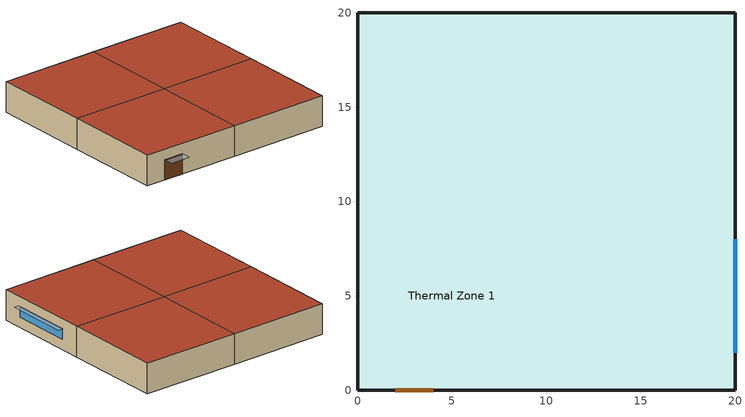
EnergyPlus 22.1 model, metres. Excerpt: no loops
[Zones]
Thermal Zone 1
 floor ground (Slab): 0,0 0,10 10,10 10,0 z0; 10,0 10,10 20,10 20,0 z0; 0,10 0,20 10,20 10,10 z0; 10,10 10,20 20,20 20,10 z0
 wall outside (Exterior Wall): 10,0 20,0 20,10 20,20 10,20 0,20 0,10 0,0 10,0 z0:3
 window (Exterior Window): 20,2 20,8 z1:2
 door (Exterior Door): 2,0 4,0 z0:2
 roof outside (Exterior Roof): 20,0 20,10 10,10 10,0 z3; 10,10 10,20 0,20 0,10 z3; 20,10 20,20 10,20 10,10 z3; 10,0 10,10 0,10 0,0 z3
shading: 2,0 2,-1 4,-1 4,0 z2; 20,8.1 20,1.9 20.55,1.9 20.55,8.1 z2.1
[Building]
Building 1
[Site:Location]
Site 1: Latitude=41.77; Longitude=-87.75; Time Zone=-6; Elevation=190
[SizingPeriod:DesignDay] Day of Month=21; DryBulb Temperature Range Modifier Type=DefaultMultipliers; Humidity Condition Type=WetBulb; Barometric Pressure=99063; Rain Indicator=No; Snow Indicator=No; Daylight Saving Time Indicator=No; Solar Model Indicator=ASHRAEClearSky; Begin Environment Reset Mode=FullResetAtBeginEnvironment
Name | Month | Day Type | Maximum DryBulb Temperature | Daily DryBulb Temperature Range | Wetbulb or DewPoint at Maximum DryBulb | Wind Speed | Wind Direction | Sky Clearness
Sizing Period Design Day 1 | 1 | WinterDesignDay | -20.6 | 0 | -20.6 | 4.9 | 270 | 0
Sizing Period Design Day 2 | 7 | SummerDesignDay | 33.2 | 10.7 | 23.8 | 5.3 | 230 | 1
[Site:GroundTemperature:BuildingSurface]
19.527, 19.502, 19.536, 19.598, 20.002, 21.64, 22.225, 22.375, 21.449, 20.121, 19.802, 19.633
[Site:GroundTemperature:Deep]
19.527, 19.502, 19.536, 19.598, 20.002, 21.64, 22.225, 22.375, 21.449, 20.121, 19.802, 19.633
[Site:WaterMainsTemperature]
Calculation Method=Correlation; Annual Average Outdoor Air Temperature=9.69; Maximum Difference In Monthly Average Outdoor Air Temperatures=28.1
[Material] Thermal Absorptance=0.9; Solar Absorptance=0.7; Visible Absorptance=0.7
Name | Roughness | Thickness | Conductivity | Density | Specific Heat
F08 Metal surface | Smooth | 0.0008 | 45.28 | 7824 | 500
F16 Acoustic tile | MediumSmooth | 0.0191 | 0.06 | 368 | 590
G01a 19mm gypsum board | MediumSmooth | 0.019 | 0.16 | 800 | 1090
G05 25mm wood | MediumSmooth | 0.0254 | 0.15 | 608 | 1630
I02 25mm insulation board | MediumRough | 0.0254 | 0.03 | 43 | 1210
I02 50mm insulation board | MediumRough | 0.0508 | 0.03 | 43 | 1210
M01 100mm brick | MediumRough | 0.1016 | 0.89 | 1920 | 790
M11 100mm lightweight concrete | MediumRough | 0.1016 | 0.53 | 1280 | 840
M15 200mm heavyweight concrete | MediumRough | 0.2032 | 1.95 | 2240 | 900
MAT-CC05 8 HW CONCRETE | Rough | 0.2032 | 1.311 | 2240 | 836.8
[Material:NoMass]
CP02 CARPET PAD: Roughness=VeryRough; Thermal Resistance=0.2165; Thermal Absorptance=0.9; Solar Absorptance=0.7; Visible Absorptance=0.8
[Material:AirGap]
Name | Thermal Resistance
F04 Wall air space resistance | 0.15
F05 Ceiling air space resistance | 0.18
[WindowMaterial:SimpleGlazingSystem]
Simple Glazing: UFactor=3.23646; Solar Heat Gain Coefficient=0.39; Visible Transmittance=0.6
[Construction]
Exterior Door: F08 Metal surface, I02 25mm insulation board
Exterior Roof: M11 100mm lightweight concrete, F05 Ceiling air space resistance, F16 Acoustic tile
Exterior Wall: M01 100mm brick, M15 200mm heavyweight concrete, I02 50mm insulation board, F04 Wall air space resistance, G01a 19mm gypsum board
Exterior Window: Simple Glazing
Interior Partition: G05 25mm wood
Slab: MAT-CC05 8 HW CONCRETE, CP02 CARPET PAD
[Zone]
Thermal Zone 1: Multiplier=1; Part of Total Floor Area=Yes
[ZoneList]
Space Type 1: Thermal Zone 1
[InternalMass]
Interior Partition Surface 1: Construction=Interior Partition; Zone or ZoneList=Thermal Zone 1; Surface Area=6
[PEOPLE]
People_1: Zone or ZoneList or Space or SpaceList=Space Type 1; Number of People Schedule=Medium Office Number of People Schedule; Number of People Calculation Method=People/Area; People per Floor Area=0.05; Fraction Radiant=0.3; Activity Level Schedule=Medium Office People Activity Level Schedule; Thermal Comfort Model 1 Type=AdaptiveASH55; Thermal Comfort Model 2 Type=AdaptiveCEN15251
[Lights]
Lights 1: Zone or ZoneList or Space or SpaceList=Space Type 1; Schedule=Medium Office Lighting Schedule; Design Level Calculation Method=Watts/Area; Watts per Zone Floor Area=10; Fraction Replaceable=1; EndUse Subcategory=General
[ElectricEquipment] Schedule=Medium Office Electric Equipment Schedule; EndUse Subcategory=General
Name | Zone or ZoneList or Space or SpaceList | Design Level Calculation Method | Design Level | Watts per Zone Floor Area
Printer | Thermal Zone 1 | EquipmentLevel | 200
Electric Equipment 1 | Space Type 1 | Watts/Area |  | 5
[Daylighting:Controls]
Thermal Zone 1 DaylightingControls: Zone or Space=Thermal Zone 1; Lighting Control Type=Continuous; Minimum Input Power Fraction for Continuous or ContinuousOff Dimming Control=0.3; Minimum Light Output Fraction for Continuous or ContinuousOff Dimming Control=0.2; Number of Stepped Control Steps=1; Probability Lighting will be Reset When Needed in Manual Stepped Control=1; Glare Calculation Daylighting Reference Point=Daylighting Control 1; Glare Calculation Azimuth Angle of View Direction Clockwise from Zone yAxis=0; Daylighting Reference Point 1=Daylighting Control 1; Fraction of Lights Controlled by Reference Point 1=0.25; Illuminance Setpoint at Reference Point 1=500
[ENERGYMANAGEMENTSYSTEM:SENSOR]
Name | OutputVariable or OutputMeter Index Key | OutputVariable or OutputMeter
RMOT | People_1 | Zone Thermal Comfort CEN 15251 Adaptive Model Running Average Outdoor Air Temperature
PMOT | People_1 | Zone Thermal Comfort ASHRAE 55 Adaptive Model Running Average Outdoor Air Temperature
OutT | Environment | Site Outdoor Air Drybulb Temperature
[ENERGYMANAGEMENTSYSTEM:ACTUATOR] Actuated Component Type=Schedule:Compact; Actuated Component Control Type=Schedule Value
Name | Actuated Component Unique
AHST_Act_THERMAL_ZONE_1 | AHST_Sch_THERMAL_ZONE_1
ACST_Act_THERMAL_ZONE_1 | ACST_Sch_THERMAL_ZONE_1
[ENERGYMANAGEMENTSYSTEM:PROGRAMCALLINGMANAGER]
SetComfTemp: BeginTimestepBeforePredictor; SetComfTemp
CountHours_Thermal_Zone_1: BeginTimestepBeforePredictor; CountHours_Thermal_Zone_1
SetAppLimits: BeginTimestepBeforePredictor; SetAppLimits
ApplyCAT: BeginTimestepBeforePredictor; ApplyCAT
SetAST: BeginTimestepBeforePredictor; SetAST
SetASTnoTol: BeginTimestepBeforePredictor; SetASTnoTol
CountHoursNoApp_Thermal_Zone_1: BeginTimestepBeforePredictor; CountHoursNoApp_Thermal_Zone_1
SetGeoVarThermal_Zone_1: BeginTimestepBeforePredictor; SetGeoVarThermal_Zone_1
SetInputData: BeginTimestepBeforePredictor; SetInputData
ApplyAST_THERMAL_ZONE_1: BeginTimestepBeforePredictor; ApplyAST_THERMAL_ZONE_1
[ENERGYMANAGEMENTSYSTEM:PROGRAM]
SetComfTemp: if ComfStand == 1; set ComfTemp = RMOT*0.33+18.8; elseif ComfStand == 2; set ComfTemp = PMOT*0.31+17.8; elseif ComfStand == 3; set ComfTemp = PMOT*0.48+14.4; elseif ComfStand == 4; set ComfTemp = 0; elseif ComfStand == 5; set ComfTemp = 0; elseif ComfStand == 6; set ComfTemp = 0; elseif ComfStand == 7; set ComfTemp = PMOT*0.54+12.83; elseif ComfStand == 8; set ComfTemp = PMOT*0.28+17.87; elseif ComfStand == 9; set ComfTemp = PMOT*0.39+18.42; elseif ComfStand == 10; set ComfTemp = PMOT*0.42+17.6; elseif ComfStand == 11; set ComfTemp = PMOT*0.75+5.37; elseif ComfStand == 12; set ComfTemp = PMOT*0.25+19.7; elseif ComfStand == 13; set ComfTemp = PMOT*0.26+15.9; elseif ComfStand == 14; set ComfTemp = PMOT*0.26+16.75; elseif ComfStand == 15; set ComfTemp = PMOT*0.56+12.74; elseif ComfStand == 16; set ComfTemp = PMOT*0.09+22.32; elseif ComfStand == 17; if (DayOfYear <= 121) || (DayOfYear > 274); set ComfTemp = PMOT*0.48+13.9; else; set ComfTemp = PMOT*0.59+9.6; endif; elseif ComfStand == 18; if (DayOfYear <= 121) || (DayOfYear > 274); set ComfTemp = PMOT*0.84+5.3; else; set ComfTemp = PMOT*0.96-3.6; endif; elseif ComfStand == 19; if (DayOfYear <= 121) || (DayOfYear > 274); set ComfTemp = PMOT*0.27+17.9; else; set ComfTemp = PMOT*0.53+10.3; endif; elseif ComfStand == 20; if (DayOfYear <= 121) || (DayOfYear > 274); set ComfTemp = PMOT*0.38+15.7; else; set ComfTemp = PMOT*0.47+9.07; endif; endif
CountHours_Thermal_Zone_1: if (ComfStand == 1) || (ComfStand == 10); if (RMOT >= AHSTall) && (RMOT <= ACSTaul); if (Thermal_Zone_1_OpT <= ACSTnoTol); if (Thermal_Zone_1_OpT >= AHSTnoTol); set ComfHours_Thermal_Zone_1 = 1*ZoneTimeStep; set DiscomfAppHotHours_Thermal_Zone_1 = 0; set DiscomfAppColdHours_Thermal_Zone_1 = 0; set DiscomfNonAppHotHours_Thermal_Zone_1 = 0; set DiscomfNonAppColdHours_Thermal_Zone_1 = 0; endif; elseif (Thermal_Zone_1_OpT > ACSTnoTol); set ComfHours_Thermal_Zone_1 = 0; set DiscomfAppHotHours_Thermal_Zone_1 = 1*ZoneTimeStep; set DiscomfAppColdHours_Thermal_Zone_1 = 0; set DiscomfNonAppHotHours_Thermal_Zone_1 = 0; set DiscomfNonAppColdHours_Thermal_Zone_1 = 0; elseif (Thermal_Zone_1_OpT < AHSTnoTol); set ComfHours_Thermal_Zone_1 = 0; set DiscomfAppHotHours_Thermal_Zone_1 = 0; set DiscomfAppColdHours_Thermal_Zone_1 = 1*ZoneTimeStep; set DiscomfNonAppHotHours_Thermal_Zone_1 = 0; set DiscomfNonAppColdHours_Thermal_Zone_1 = 0; endif; elseif (RMOT > ACSTaul); set ComfHours_Thermal_Zone_1 = 0; set DiscomfAppHotHours_Thermal_Zone_1 = 0; set DiscomfAppColdHours_Thermal_Zone_1 = 0; set DiscomfNonAppHotHours_Thermal_Zone_1 = 1*ZoneTimeStep; set DiscomfNonAppColdHours_Thermal_Zone_1 = 0; elseif (RMOT < AHSTall); set ComfHours_Thermal_Zone_1 = 0; set DiscomfAppHotHours_Thermal_Zone_1 = 0; set DiscomfAppColdHours_Thermal_Zone_1 = 0; set DiscomfNonAppHotHours_Thermal_Zone_1 = 0; set DiscomfNonAppColdHours_Thermal_Zone_1 = 1*ZoneTimeStep; endif; else; if (PMOT >= AHSTall) && (PMOT <= ACSTaul); if (Thermal_Zone_1_OpT <= ACSTnoTol); if (Thermal_Zone_1_OpT >= AHSTnoTol); set ComfHours_Thermal_Zone_1 = 1*ZoneTimeStep; set DiscomfAppHotHours_Thermal_Zone_1 = 0; set DiscomfAppColdHours_Thermal_Zone_1 = 0; set DiscomfNonAppHotHours_Thermal_Zone_1 = 0; set DiscomfNonAppColdHours_Thermal_Zone_1 = 0; endif; elseif (Thermal_Zone_1_OpT > ACSTnoTol); set ComfHours_Thermal_Zone_1 = 0; set DiscomfAppHotHours_Thermal_Zone_1 = 1*ZoneTimeStep; set DiscomfAppColdHours_Thermal_Zone_1 = 0; set DiscomfNonAppHotHours_Thermal_Zone_1 = 0; set DiscomfNonAppColdHours_Thermal_Zone_1 = 0; elseif (Thermal_Zone_1_OpT < AHSTnoTol); set ComfHours_Thermal_Zone_1 = 0; set DiscomfAppHotHours_Thermal_Zone_1 = 0; set DiscomfAppColdHours_Thermal_Zone_1 = 1*ZoneTimeStep; set DiscomfNonAppHotHours_Thermal_Zone_1 = 0; set DiscomfNonAppColdHours_Thermal_Zone_1 = 0; endif; elseif (PMOT > ACSTaul); set ComfHours_Thermal_Zone_1 = 0; set DiscomfAppHotHours_Thermal_Zone_1 = 0; set DiscomfAppColdHours_Thermal_Zone_1 = 0; set DiscomfNonAppHotHours_Thermal_Zone_1 = 1*ZoneTimeStep; set DiscomfNonAppColdHours_Thermal_Zone_1 = 0; elseif (PMOT < AHSTall); set ComfHours_Thermal_Zone_1 = 0; set DiscomfAppHotHours_Thermal_Zone_1 = 0; set DiscomfAppColdHours_Thermal_Zone_1 = 0; set DiscomfNonAppHotHours_Thermal_Zone_1 = 0; set DiscomfNonAppColdHours_Thermal_Zone_1 = 1*ZoneTimeStep; endif; endif
SetAppLimits: If ComfStand == 1; set ACSTaul = 30; set ACSTall = 10; set AHSTaul = 30; set AHSTall = 10; elseif ComfStand == 2 || ComfStand == 12; set ACSTaul = 33.5; set ACSTall = 10; set AHSTaul = 33.5; set AHSTall = 10; elseif ComfStand == 3; set ACSTaul = 30; set ACSTall = 5; set AHSTaul = 30; set AHSTall = 5; elseif (ComfStand == 4) || (ComfStand == 5); if CAT == 1; set ACSTaul = 28; set ACSTall = 18; set AHSTaul = 28; set AHSTall = 18; elseif CAT == 2; set ACSTaul = 30; set ACSTall = 18; set AHSTaul = 28; set AHSTall = 16; else; set ACSTaul = 50; set ACSTall = 50; set AHSTaul = 50; set AHSTall = 50; endif; elseif ComfStand == 6; set ACSTaul = 30; set ACSTall = -7; set AHSTaul = 30; set AHSTall = -7; elseif ComfStand == 7; set ACSTaul = 31; set ACSTall = 12.5; set AHSTaul = 31; set AHSTall = 12.5; elseif ComfStand == 8; set ACSTaul = 38.5; set ACSTall = 13; set AHSTaul = 38.5; set AHSTall = 13; elseif ComfStand == 9 || ComfStand == 10 || ComfStand == 11; set ACSTaul = 33; set ACSTall = 5.5; set AHSTaul = 33; set AHSTall = 5.5; elseif ComfStand == 13; set ACSTaul = 25; set ACSTall = 10; set AHSTaul = 25; set AHSTall = 10; elseif ComfStand == 14; set ACSTaul = 27; set ACSTall = 8; set AHSTaul = 27; set AHSTall = 8; elseif ComfStand == 15; set ACSTaul = 24.8; set ACSTall = 16.9; set AHSTaul = 24.8; set AHSTall = 16.9; elseif ComfStand == 16; set ACSTaul = 25.7; set ACSTall = 16.4; set AHSTaul = 25.7; set AHSTall = 16.4; elseif ComfStand == 17; if (DayOfYear <= 121) || (DayOfYear > 274); set ACSTaul = 25.25; set ACSTall = 11.25; set AHSTaul = 25.25; set AHSTall = 11.25; else; set ACSTaul = 45; set ACSTall = 23; set AHSTaul = 45; set AHSTall = 23; endif; elseif ComfStand == 18; if (DayOfYear <= 121) || (DayOfYear > 274); set ACSTaul = 27.5; set ACSTall = 15.5; set AHSTaul = 27.5; set AHSTall = 15.5; else; set ACSTaul = 34; set ACSTall = 23; set AHSTaul = 34; set AHSTall = 23; endif; elseif ComfStand == 19; if (DayOfYear <= 121) || (DayOfYear > 274); set ACSTaul = 25.25; set ACSTall = 5; set AHSTaul = 25.25; set AHSTall = 5; else; set ACSTaul = 25.25; set ACSTall = 11.75; set AHSTaul = 25.25; set AHSTall = 11.75; endif; elseif ComfStand == 20; if (DayOfYear <= 121) || (DayOfYear > 274); set ACSTaul = 29.75; set ACSTall = 13; set AHSTaul = 29.75; set AHSTall = 13; else; set ACSTaul = 45; set ACSTall = 23; set AHSTaul = 45; set AHSTall = 23; endif; else; set ACSTaul = 50; set ACSTall = 50; set AHSTaul = 50; set AHSTall = 50; endif
ApplyCAT: if (ComfStand == 1 ); if (CAT == 1); set ACSToffset = 2; set AHSToffset = -3; elseif (CAT == 2); set ACSToffset = 3; set AHSToffset = -4; elseif (CAT == 3); set ACSToffset = 4; set AHSToffset = -5; endif; elseif ComfStand == 2 || ComfStand == 3 || ComfStand == 11; if (CAT == 90); set ACSToffset = 2.5; set AHSToffset = -2.5; elseif (CAT == 80); set ACSToffset = 3.5; set AHSToffset = -3.5; endif; elseif (ComfStand == 4 ) || (ComfStand == 5) || (ComfStand == 6); set ACSToffset = 0; set AHSToffset = 0; elseif (ComfStand == 7); if (CAT == 90); set ACSToffset = 2.4; set AHSToffset = -2.4; elseif (CAT == 85); set ACSToffset = 3.3; set AHSToffset = -3.3; elseif (CAT == 80); set ACSToffset = 4.1; set AHSToffset = -4.1; endif; elseif (ComfStand == 8); if (CAT == 90); set ACSToffset = 3.5; set AHSToffset = -3.5; elseif (CAT == 85); set ACSToffset = 4.8; set AHSToffset = -4.8; elseif (CAT == 80); set ACSToffset = 5.9; set AHSToffset = -5.9; endif; elseif ComfStand == 9 || ComfStand == 10; if (CAT == 90); set ACSToffset = 2.15; set AHSToffset = -2.15; elseif (CAT == 80); set ACSToffset = 3.6; set AHSToffset = -3.6; endif; elseif ComfStand == 12; if (CAT == 90); set ACSToffset = 1.7; set AHSToffset = -1.7; elseif (CAT == 80); set ACSToffset = 2.89; set AHSToffset = -2.89; endif; elseif ComfStand == 13; if (CAT == 90); set ACSToffset = 3.45; set AHSToffset = -3.45; elseif (CAT == 80); set ACSToffset = 4.55; set AHSToffset = -4.55; endif; elseif ComfStand == 14; if (CAT == 90); set ACSToffset = 3.5; set AHSToffset = -3.5; elseif (CAT == 80); set ACSToffset = 4.5; set AHSToffset = -4.5; endif; elseif ComfStand == 15; if (CAT == 90); set ACSToffset = 2.8; set AHSToffset = -2.8; elseif (CAT == 80); set ACSToffset = 3.8; set AHSToffset = -3.8; endif; elseif ComfStand == 16; if (CAT == 90); set ACSToffset = 1.1; set AHSToffset = -1.1; elseif (CAT == 80); set ACSToffset = 2.1; set AHSToffset = -2.1; endif; elseif (ComfStand == 17) || (ComfStand == 18); if CAT == 90; if (DayOfYear <= 121) || (DayOfYear > 274); set ACSToffset = 2; set AHSToffset = -2; else; set ACSToffset = 3; set AHSToffset = -3; endif; elseif CAT == 80; if (DayOfYear <= 121) || (DayOfYear > 274); set ACSToffset = 2; set AHSToffset = -2; else; set ACSToffset = 3; set AHSToffset = -3; endif; endif; elseif ComfStand == 19; if CAT == 90; if (DayOfYear <= 121) || (DayOfYear > 274); set ACSToffset = 2; set AHSToffset = -2; else; set ACSToffset = 1; set AHSToffset = -1; endif; elseif CAT == 80; if (DayOfYear <= 121) || (DayOfYear > 274); set ACSToffset = 3; set AHSToffset = -3; else; set ACSToffset = 2; set AHSToffset = -2; endif; endif; elseif ComfStand == 20; if CAT == 90; if (DayOfYear <= 121) || (DayOfYear > 274); set ACSToffset = 2; set AHSToffset = -2; else; set ACSToffset = 5; set AHSToffset = -5; endif; elseif CAT == 80; if (DayOfYear <= 121) || (DayOfYear > 274); set ACSToffset = 3; set AHSToffset = -3; else; set ACSToffset = 6; set AHSToffset = -6; endif; endif; endif
SetASTnoTol: set ACSTnoTol = ACST-ACSTtol; set AHSTnoTol = AHST-AHSTtol
CountHoursNoApp_Thermal_Zone_1: if (Thermal_Zone_1_OpT <= ACSTnoTol); if (Thermal_Zone_1_OpT >= AHSTnoTol); set ComfHoursNoApp_Thermal_Zone_1  = 1*ZoneTimeStep; else; set ComfHoursNoApp_Thermal_Zone_1 = 0; endif; else; set ComfHoursNoApp_Thermal_Zone_1 = 0; endif
SetGeoVarThermal_Zone_1: set ZoneFloorArea_Thermal_Zone_1 = ZFA_Thermal_Zone_1/2; set ZoneAirVolume_Thermal_Zone_1 = ZAV_Thermal_Zone_1/2
SetInputData: set ComfStand = 1; set CAT = 3; set ComfMod = 3; set HVACmode = 0; set VentCtrl = 0; set VSToffset = 0; set MinOToffset = 7; set MaxWindSpeed = 6; set ACSTtol = -0.1; set AHSTtol = 0.1
ApplyAST_THERMAL_ZONE_1: set ACST_Act_THERMAL_ZONE_1 = ACST; set AHST_Act_THERMAL_ZONE_1 = AHST
[ENERGYMANAGEMENTSYSTEM:GLOBALVARIABLE]
ACST; AHST; ACSTnoTol; AHSTnoTol; ComfStand; ACSTaul; ACSTall; AHSTaul; AHSTall; CAT; ACSToffset; AHSToffset; ComfMod; ComfTemp; ACSTtol; AHSTtol
ComfHours_Thermal_Zone_1; DiscomfAppHotHours_Thermal_Zone_1; DiscomfAppColdHours_Thermal_Zone_1; DiscomfNonAppHotHours_Thermal_Zone_1; DiscomfNonAppColdHours_Thermal_Zone_1; ComfHoursNoApp_Thermal_Zone_1; ZoneFloorArea_Thermal_Zone_1; ZoneAirVolume_Thermal_Zone_1
[ENERGYMANAGEMENTSYSTEM:OUTPUTVARIABLE] Update Frequency=ZoneTimestep
Name | EMS Variable | Type of Data in Variable | Units
Comfort Temperature | ComfTemp | Averaged | C
Adaptive Cooling Setpoint Temperature | ACST | Averaged | C
Adaptive Heating Setpoint Temperature | AHST | Averaged | C
Adaptive Cooling Setpoint Temperature_No Tolerance | ACSTnoTol | Averaged | C
Adaptive Heating Setpoint Temperature_No Tolerance | AHSTnoTol | Averaged | C
Comfortable Hours_No Applicability_Thermal_Zone_1 | ComfHoursNoApp_Thermal_Zone_1 | Summed | H
Comfortable Hours_Applicability_Thermal_Zone_1 | ComfHours_Thermal_Zone_1 | Summed | H
Discomfortable Applicable Hot Hours_Thermal_Zone_1 | DiscomfAppHotHours_Thermal_Zone_1 | Summed | H
Discomfortable Applicable Cold Hours_Thermal_Zone_1 | DiscomfAppColdHours_Thermal_Zone_1 | Summed | H
Discomfortable Non Applicable Hot Hours_Thermal_Zone_1 | DiscomfNonAppHotHours_Thermal_Zone_1 | Summed | H
Discomfortable Non Applicable Cold Hours_Thermal_Zone_1 | DiscomfNonAppColdHours_Thermal_Zone_1 | Summed | H
Zone Floor Area_Thermal_Zone_1 | ZoneFloorArea_Thermal_Zone_1 | Summed | m2
Zone Air Volume_Thermal_Zone_1 | ZoneAirVolume_Thermal_Zone_1 | Summed | m3
[AvailabilityManager:Scheduled] Schedule=Always On Discrete
Air Loop HVAC 1 Availability Manager; Air Loop HVAC Outdoor Air System 1 Availability Manager
[Schedule:Day:Interval]
Medium Office Electric Equipment Weekdays Schedule: No, 08:00, 0.4, 12:00, 0.9, 13:00, 0.8, 17:00, 0.9, 18:00, 0.8, 20:00, 0.6, 22:00, 0.5, 24:00, 0.4
Medium Office Electric Equipment Saturday Schedule: No, 06:00, 0.3, 08:00, 0.4, 14:00, 0.5, 17:00, 0.35, 24:00, 0.3
Medium Office Electric Equipment All Other Days Schedule: No, 24:00, 0.3
Medium Office Electric Equipment Summer Design Day Schedule 1; Medium Office Lighting Summer Design Day Schedule 1: No, 06:00, 1, 24:00, 0
Medium Office Electric Equipment Winter Design Day Schedule 1; Medium Office Lighting Winter Design Day Schedule 1; Medium Office Number of People All Other Days Schedule: No, 24:00, 0
Medium Office Lighting All Other Days Schedule: No, 24:00, 0.05
Medium Office Lighting Saturday Schedule: No, 06:00, 0.05, 08:00, 0.1, 14:00, 0.5, 17:00, 0.15, 24:00, 0.05
Medium Office Lighting Weekdays Schedule: No, 05:00, 0.05, 07:00, 0.1, 08:00, 0.3, 17:00, 0.9, 18:00, 0.7, 20:00, 0.5, 22:00, 0.3, 23:00, 0.1, 24:00, 0.05
Medium Office Number of People Saturday Schedule: No, 06:00, 0, 08:00, 0.1, 14:00, 0.5, 17:00, 0.1, 24:00, 0
Medium Office Number of People Summer Design Day Schedule 1: No, 06:00, 0, 22:00, 1, 24:00, 0.05
Medium Office Number of People Weekdays Schedule: No, 06:00, 0, 07:00, 0.1, 08:00, 0.2, 12:00, 0.95, 13:00, 0.5, 17:00, 0.95, 18:00, 0.7, 20:00, 0.4, 22:00, 0.1, 24:00, 0.05
Medium Office People Activity Level All Days Schedule: No, 24:00, 120
[Schedule:Week:Daily]
Medium Office Electric Equipment Schedule Week Rule - Jan1-Jan3: Medium Office Electric Equipment Weekdays Schedule, Medium Office Electric Equipment Weekdays Schedule, Medium Office Electric Equipment Weekdays Schedule, Medium Office Electric Equipment Weekdays Schedule, Medium Office Electric Equipment Weekdays Schedule, Medium Office Electric Equipment Weekdays Schedule, Medium Office Electric Equipment Saturday Schedule, Medium Office Electric Equipment All Other Days Schedule, Medium Office Electric Equipment Summer Design Day Schedule 1, Medium Office Electric Equipment Winter Design Day Schedule 1, Medium Office Electric Equipment All Other Days Schedule, Medium Office Electric Equipment All Other Days Schedule
Medium Office Electric Equipment Schedule Week Rule - Jan4-Dec31: Medium Office Electric Equipment All Other Days Schedule, Medium Office Electric Equipment Weekdays Schedule, Medium Office Electric Equipment Weekdays Schedule, Medium Office Electric Equipment Weekdays Schedule, Medium Office Electric Equipment Weekdays Schedule, Medium Office Electric Equipment Weekdays Schedule, Medium Office Electric Equipment Saturday Schedule, Medium Office Electric Equipment All Other Days Schedule, Medium Office Electric Equipment Summer Design Day Schedule 1, Medium Office Electric Equipment Winter Design Day Schedule 1, Medium Office Electric Equipment All Other Days Schedule, Medium Office Electric Equipment All Other Days Schedule
Medium Office Lighting Schedule Week Rule - Jan1-Jan3: Medium Office Lighting Weekdays Schedule, Medium Office Lighting Weekdays Schedule, Medium Office Lighting Weekdays Schedule, Medium Office Lighting Weekdays Schedule, Medium Office Lighting Weekdays Schedule, Medium Office Lighting Weekdays Schedule, Medium Office Lighting Saturday Schedule, Medium Office Lighting All Other Days Schedule, Medium Office Lighting Summer Design Day Schedule 1, Medium Office Lighting Winter Design Day Schedule 1, Medium Office Lighting All Other Days Schedule, Medium Office Lighting All Other Days Schedule
Medium Office Lighting Schedule Week Rule - Jan4-Dec31: Medium Office Lighting All Other Days Schedule, Medium Office Lighting Weekdays Schedule, Medium Office Lighting Weekdays Schedule, Medium Office Lighting Weekdays Schedule, Medium Office Lighting Weekdays Schedule, Medium Office Lighting Weekdays Schedule, Medium Office Lighting Saturday Schedule, Medium Office Lighting All Other Days Schedule, Medium Office Lighting Summer Design Day Schedule 1, Medium Office Lighting Winter Design Day Schedule 1, Medium Office Lighting All Other Days Schedule, Medium Office Lighting All Other Days Schedule
Medium Office Number of People Schedule Week Rule - Jan1-Jan3: Medium Office Number of People Weekdays Schedule, Medium Office Number of People Weekdays Schedule, Medium Office Number of People Weekdays Schedule, Medium Office Number of People Weekdays Schedule, Medium Office Number of People Weekdays Schedule, Medium Office Number of People Weekdays Schedule, Medium Office Number of People Saturday Schedule, Medium Office Number of People All Other Days Schedule, Medium Office Number of People Summer Design Day Schedule 1, Medium Office Number of People All Other Days Schedule, Medium Office Number of People All Other Days Schedule, Medium Office Number of People All Other Days Schedule
Medium Office Number of People Schedule Week Rule - Jan4-Dec31: Medium Office Number of People All Other Days Schedule, Medium Office Number of People Weekdays Schedule, Medium Office Number of People Weekdays Schedule, Medium Office Number of People Weekdays Schedule, Medium Office Number of People Weekdays Schedule, Medium Office Number of People Weekdays Schedule, Medium Office Number of People Saturday Schedule, Medium Office Number of People All Other Days Schedule, Medium Office Number of People Summer Design Day Schedule 1, Medium Office Number of People All Other Days Schedule, Medium Office Number of People All Other Days Schedule, Medium Office Number of People All Other Days Schedule
Medium Office People Activity Level Schedule Week Rule - Jan1-Dec31: Medium Office People Activity Level All Days Schedule, Medium Office People Activity Level All Days Schedule, Medium Office People Activity Level All Days Schedule, Medium Office People Activity Level All Days Schedule, Medium Office People Activity Level All Days Schedule, Medium Office People Activity Level All Days Schedule, Medium Office People Activity Level All Days Schedule, Medium Office People Activity Level All Days Schedule, Medium Office People Activity Level All Days Schedule, Medium Office People Activity Level All Days Schedule, Medium Office People Activity Level All Days Schedule, Medium Office People Activity Level All Days Schedule
[Schedule:Year]
Medium Office Electric Equipment Schedule: Medium Office Electric Equipment Schedule Week Rule - Jan1-Jan3, 1, 1, 1, 3, Medium Office Electric Equipment Schedule Week Rule - Jan4-Dec31, 1, 4, 12, 31
Medium Office Lighting Schedule: Medium Office Lighting Schedule Week Rule - Jan1-Jan3, 1, 1, 1, 3, Medium Office Lighting Schedule Week Rule - Jan4-Dec31, 1, 4, 12, 31
Medium Office Number of People Schedule: Medium Office Number of People Schedule Week Rule - Jan1-Jan3, 1, 1, 1, 3, Medium Office Number of People Schedule Week Rule - Jan4-Dec31, 1, 4, 12, 31
Medium Office People Activity Level Schedule: Medium Office People Activity Level Schedule Week Rule - Jan1-Dec31, 1, 1, 12, 31
[SCHEDULE:COMPACT]
AHST_Sch_THERMAL_ZONE_1: Through: 12/31, For: AllDays, Until: 24:00, 20
ACST_Sch_THERMAL_ZONE_1: Through: 12/31, For: AllDays, Until: 24:00, 24
[Schedule:Constant]
Always On Discrete: Hourly Value=1
